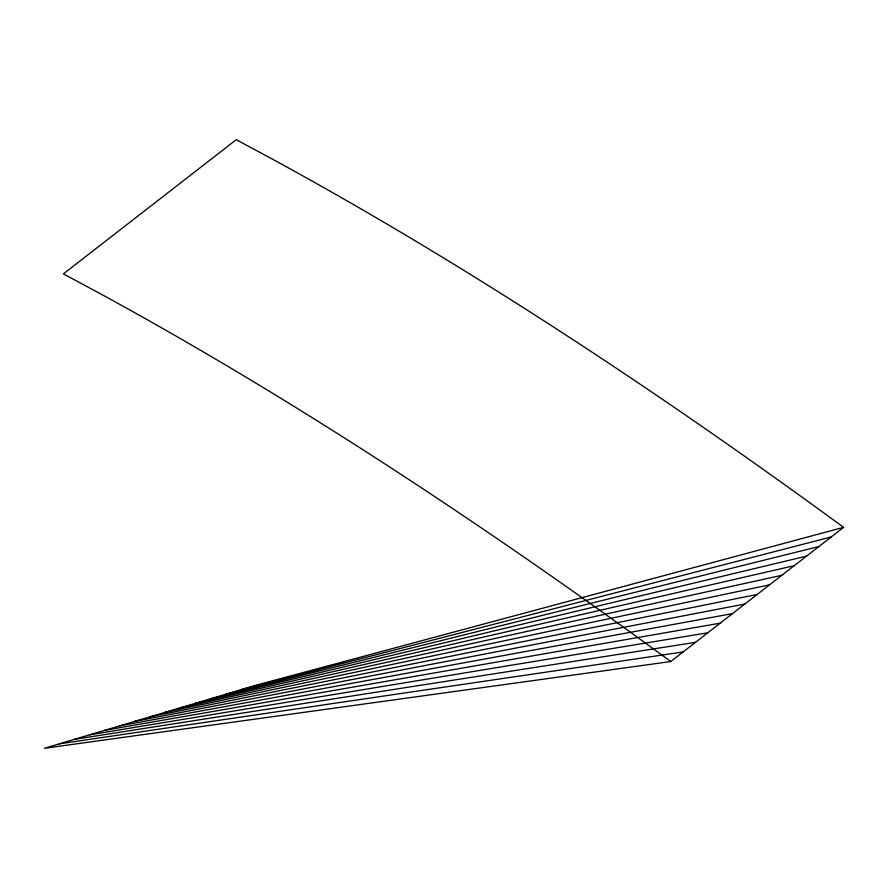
<?xml version="1.0" encoding="UTF-8"?>
<svg xmlns="http://www.w3.org/2000/svg" width="888" height="888" viewBox="0 0 888 888"><rect width="100%" height="100%" fill="white"/><g stroke="black" fill="none" stroke-linecap="round" stroke-linejoin="round"><path stroke-width="1.33" d="M843.6 527.35L255.622 685.336L44.4 748.295L670.773 661.538L843.6 527.35C744.699 454.978 643.944 385.081 540.825 318.825A5258.592 1398.977 52.2 0 0 272.86 159.385M240.537 689.832L831.257 536.94M225.452 694.338L818.914 546.52M210.356 698.834L806.57 556.11M195.271 703.329L794.216 565.689M180.186 707.825L781.873 575.28M165.101 712.32L769.53 584.859M150.005 716.816L757.187 594.449M134.921 721.311L744.843 604.029M119.836 725.818L732.5 613.619M104.751 730.313L720.146 623.198M89.666 734.809L707.803 632.789M74.57 739.304L695.459 642.368M59.485 743.8L683.116 651.959M272.849 159.363L236.241 139.705L63.403 273.893L100.011 293.551A5258.592 1398.977 52.2 0 1 367.976 452.991C471.084 519.28 571.861 589.155 670.773 661.538"/></g></svg>
